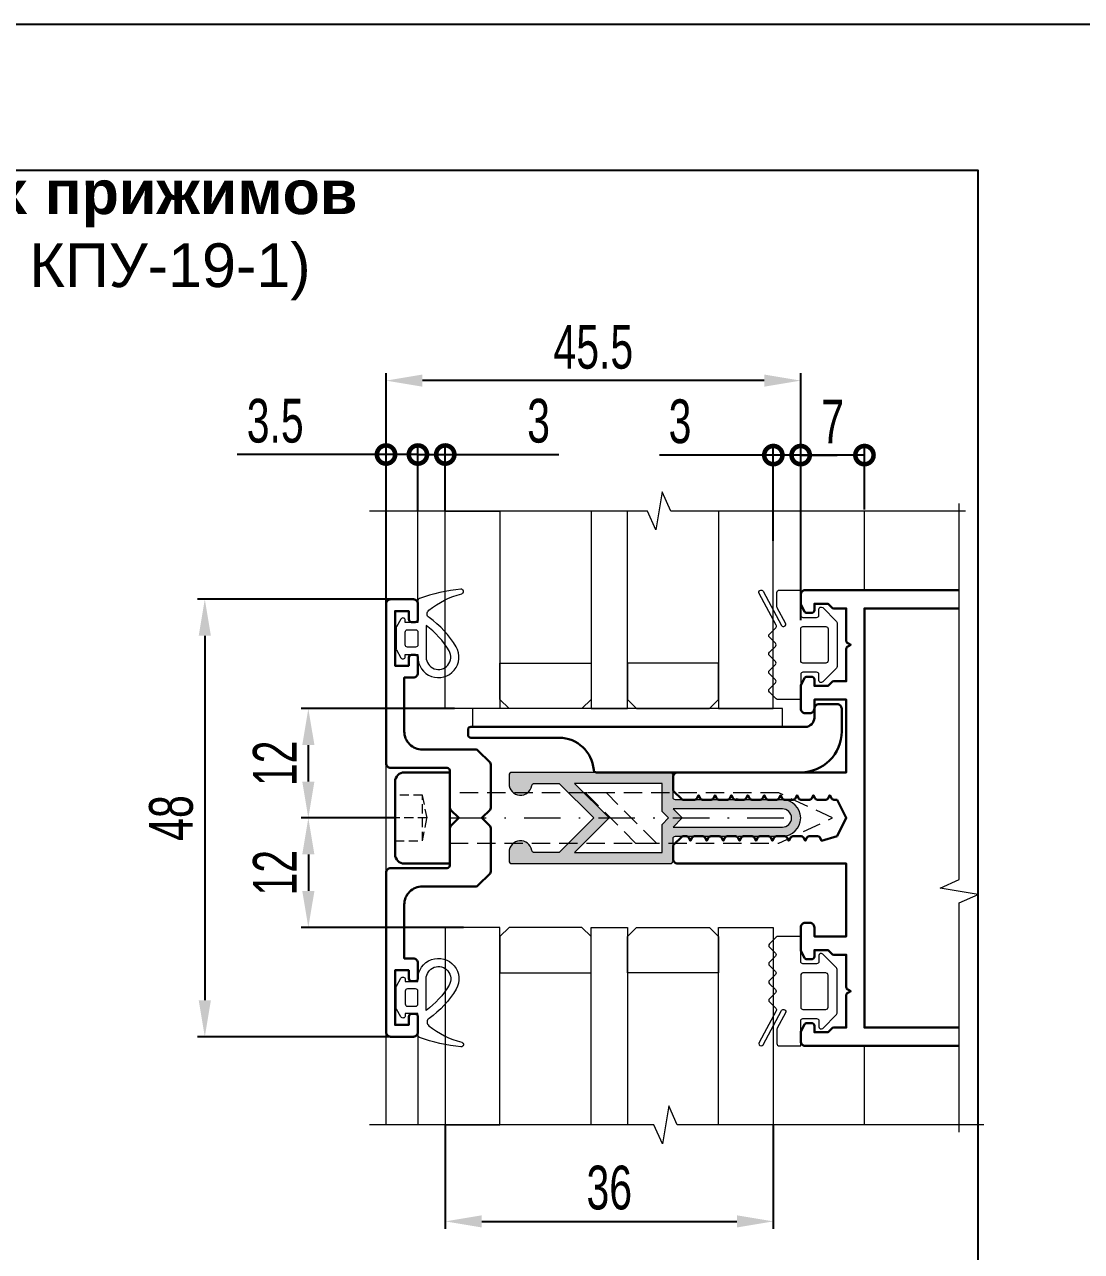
# Model space of a CAD drawing. Extents: x -37 to 8820, y -336 to 478.
# Drawn here: x 7894.6 to 7967.1, y 212.9 to 297 of the extents above; entities that cross this region are included whole.
import ezdxf

# ---------------------------------------------------------------- set-up
doc = ezdxf.new("R2010")
doc.units = 0
doc.header["$LTSCALE"] = 5
doc.linetypes.add('DASHDOT', pattern=[1, 0.5, -0.25, 0, -0.25])
doc.linetypes.add('HIDDEN', pattern=[0.375, 0.25, -0.125])
doc.layers.get('0').update_dxf_attribs({"linetype": 'CONTINUOUS', "lineweight": 30})
doc.layers.get('DEFPOINTS').update_dxf_attribs({"linetype": 'CONTINUOUS'})
for name, color, linetype, lineweight in [('1', 6, 'DASHDOT', 13), ('2', 3, 'HIDDEN', 13), ('3', 1, 'CONTINUOUS', 20), ('Dimentions', 5, 'CONTINUOUS', 15), ('Glass', 5, 'CONTINUOUS', 20), ('Зигзаг', 1, 'CONTINUOUS', 15), ('Конструкции', 252, 'CONTINUOUS', 20), ('Подкладки', 1, 'CONTINUOUS', 20), ('Текстовый', 7, 'CONTINUOUS', 9), ('Уплотнители', 1, 'CONTINUOUS', 20), ('Штриховка', 1, 'CONTINUOUS', 5)]:
    doc.layers.add(name, color=color, linetype=linetype, lineweight=lineweight)
doc.layers.add('Скрытые', color=14, linetype='CONTINUOUS', plot=False)
doc.styles.add('3', font='RUSS.SHX', dxfattribs={"width": 0.7, "height": 3})
doc.styles.add('Каталожный', font='arial.ttf', dxfattribs={"height": 2.5})
doc.dimstyles.new('MX1_6', dxfattribs={"dimtxt": 3, "dimasz": 2.5, "dimexe": 0.5, "dimexo": 0, "dimgap": 0.8, "dimtad": 1, "dimlfac": 1.6, "dimdsep": 46, "dimtxsty": '3', "dimcen": 0, "dimclrd": 256, "dimclre": 256, "dimclrt": 256, "dimaunit": 1, "dimadec": 0, "dimazin": 0, "dimtfac": 1, "dimtmove": 0, "dimatfit": 1, "dimfxl": 1, "dimtvp": 1, "dimtolj": 1, "dimtzin": 0, "dimarcsym": 0})

# ---------------------------------------------------------------- blocks, each defined once
blk = doc.blocks.new('_DotSmall')
at = {"color": 0, "linetype": 'ByBlock', "const_width": 0.5}
blk.add_lwpolyline([(-0.0625, 0, 1), (0.0625, 0, 1)], format="xyb", close=True, dxfattribs=at)
blk = doc.blocks.new('*D1114')
at = {"layer": 'DEFPOINTS', "color": 0, "linetype": 'Continuous', "transparency": 16777216}
for p in [(7921.567, 267.514), (7921.567, 263.64), (7919.379, 257.28)]:
    blk.add_point(p, dxfattribs=at)
at = {"layer": 'Dimentions', "linetype": 'Continuous', "lineweight": -2, "transparency": 16777216}
for p, q in [((7919.379, 257.28), (7919.379, 268.014)), ((7921.567, 263.64), (7921.567, 268.014)), ((7919.379, 267.514), (7909.179, 267.514)), ((7921.567, 267.514), (7919.379, 267.514)), ((7921.567, 267.514), (7924.067, 267.514))]:
    blk.add_line(p, q, dxfattribs=at)
at = {"layer": 'Dimentions', "linetype": 'Continuous', "lineweight": -2, "transparency": 16777216, "xscale": 2.5, "yscale": 2.5, "zscale": 2.5}
blk.add_blockref('_DotSmall', (7919.379, 267.514), dxfattribs=at)
at = {"layer": 'Dimentions', "linetype": 'Continuous', "lineweight": -2, "transparency": 16777216, "xscale": 2.5, "yscale": 2.5, "zscale": 2.5, "rotation": 180}
blk.add_blockref('_DotSmall', (7921.567, 267.514), dxfattribs=at)
at = {"layer": 'Dimentions', "linetype": 'Continuous', "transparency": 16777216, "insert": (7911.779, 269.814), "char_height": 3, "attachment_point": 5, "style": '3'}
blk.add_mtext('\\A1;3.5', dxfattribs=at)
blk = doc.blocks.new('*D1115')
at = {"layer": 'DEFPOINTS', "color": 0, "linetype": 'Continuous', "transparency": 16777216}
for p in [(7947.817, 267.476), (7945.942, 261.59), (7947.817, 256.167)]:
    blk.add_point(p, dxfattribs=at)
at = {"layer": 'Dimentions', "linetype": 'Continuous', "lineweight": -2, "transparency": 16777216}
for p, q in [((7945.942, 261.59), (7945.942, 267.976)), ((7947.817, 256.167), (7947.817, 267.976)), ((7945.942, 267.476), (7938.142, 267.476)), ((7947.817, 267.476), (7945.942, 267.476)), ((7947.817, 267.476), (7950.317, 267.476))]:
    blk.add_line(p, q, dxfattribs=at)
at = {"layer": 'Dimentions', "linetype": 'Continuous', "lineweight": -2, "transparency": 16777216, "xscale": 2.5, "yscale": 2.5, "zscale": 2.5}
blk.add_blockref('_DotSmall', (7945.942, 267.476), dxfattribs=at)
at = {"layer": 'Dimentions', "linetype": 'Continuous', "lineweight": -2, "transparency": 16777216, "xscale": 2.5, "yscale": 2.5, "zscale": 2.5, "rotation": 180}
blk.add_blockref('_DotSmall', (7947.817, 267.476), dxfattribs=at)
at = {"layer": 'Dimentions', "linetype": 'Continuous', "transparency": 16777216, "insert": (7939.542, 269.776), "char_height": 3, "attachment_point": 5, "style": '3'}
blk.add_mtext('\\A1;3', dxfattribs=at)
blk = doc.blocks.new('*D1116')
at = {"layer": 'DEFPOINTS', "color": 0, "linetype": 'Continuous', "transparency": 16777216}
for p in [(7919.379, 272.583), (7947.817, 267.476), (7919.379, 257.28)]:
    blk.add_point(p, dxfattribs=at)
at = {"layer": 'Dimentions', "linetype": 'Continuous', "lineweight": -2, "transparency": 16777216}
for p, q in [((7919.379, 257.28), (7919.379, 273.083)), ((7947.817, 267.476), (7947.817, 273.083)), ((7945.317, 272.583), (7921.879, 272.583))]:
    blk.add_line(p, q, dxfattribs=at)
at = {"layer": 'Dimentions', "linetype": 'Continuous', "transparency": 16777216}
for points in [[(7921.879, 272.999), (7921.879, 272.166), (7919.379, 272.583)], [(7945.317, 272.999), (7945.317, 272.166), (7947.817, 272.583)]]:
    blk.add_solid(points, dxfattribs=at)
at = {"layer": 'Dimentions', "linetype": 'Continuous', "transparency": 16777216, "insert": (7933.598, 274.883), "char_height": 3, "attachment_point": 5, "style": '3'}
blk.add_mtext('\\A1;45.5', dxfattribs=at)
blk = doc.blocks.new('*D1117')
at = {"layer": 'DEFPOINTS', "color": 0, "linetype": 'Continuous', "transparency": 16777216}
for p in [(7923.442, 221.544), (7945.942, 221.544), (7945.942, 214.931)]:
    blk.add_point(p, dxfattribs=at)
at = {"layer": 'Dimentions', "linetype": 'Continuous', "lineweight": -2, "transparency": 16777216}
for p, q in [((7923.442, 221.544), (7923.442, 214.431)), ((7945.942, 221.544), (7945.942, 214.431)), ((7925.942, 214.931), (7943.442, 214.931))]:
    blk.add_line(p, q, dxfattribs=at)
at = {"layer": 'Dimentions', "linetype": 'Continuous', "transparency": 16777216}
for points in [[(7925.942, 215.347), (7925.942, 214.514), (7923.442, 214.931)], [(7943.442, 215.347), (7943.442, 214.514), (7945.942, 214.931)]]:
    blk.add_solid(points, dxfattribs=at)
at = {"layer": 'Dimentions', "linetype": 'Continuous', "transparency": 16777216, "insert": (7934.692, 217.231), "char_height": 3, "attachment_point": 5, "style": '3'}
blk.add_mtext('\\A1;36', dxfattribs=at)
blk = doc.blocks.new('*D1118')
at = {"layer": 'DEFPOINTS', "color": 0, "linetype": 'Continuous', "transparency": 16777216}
for p in [(7947.817, 267.476), (7947.817, 263.756), (7952.192, 263.756)]:
    blk.add_point(p, dxfattribs=at)
at = {"layer": 'Dimentions', "linetype": 'Continuous', "lineweight": -2, "transparency": 16777216}
for p, q in [((7947.817, 263.756), (7947.817, 267.976)), ((7952.192, 263.756), (7952.192, 267.976)), ((7952.192, 267.476), (7947.817, 267.476))]:
    blk.add_line(p, q, dxfattribs=at)
at = {"layer": 'Dimentions', "linetype": 'Continuous', "lineweight": -2, "transparency": 16777216, "xscale": 2.5, "yscale": 2.5, "zscale": 2.5, "rotation": 180}
blk.add_blockref('_DotSmall', (7947.817, 267.476), dxfattribs=at)
at = {"layer": 'Dimentions', "linetype": 'Continuous', "lineweight": -2, "transparency": 16777216, "xscale": 2.5, "yscale": 2.5, "zscale": 2.5}
blk.add_blockref('_DotSmall', (7952.192, 267.476), dxfattribs=at)
at = {"layer": 'Dimentions', "linetype": 'Continuous', "transparency": 16777216, "insert": (7950.004, 269.776), "char_height": 3, "attachment_point": 5, "style": '3'}
blk.add_mtext('\\A1;7', dxfattribs=at)
blk = doc.blocks.new('*D1140')
at = {"layer": 'DEFPOINTS', "color": 0, "linetype": 'Continuous', "transparency": 16777216}
for p in [(7923.442, 267.514), (7921.567, 263.64), (7923.442, 263.64)]:
    blk.add_point(p, dxfattribs=at)
at = {"layer": 'Dimentions', "linetype": 'Continuous', "lineweight": -2, "transparency": 16777216}
for p, q in [((7921.567, 263.64), (7921.567, 268.014)), ((7923.442, 263.64), (7923.442, 268.014)), ((7921.567, 267.514), (7919.067, 267.514)), ((7921.567, 267.514), (7923.442, 267.514)), ((7923.442, 267.514), (7931.242, 267.514))]:
    blk.add_line(p, q, dxfattribs=at)
at = {"layer": 'Dimentions', "linetype": 'Continuous', "lineweight": -2, "transparency": 16777216, "xscale": 2.5, "yscale": 2.5, "zscale": 2.5}
blk.add_blockref('_DotSmall', (7921.567, 267.514), dxfattribs=at)
at = {"layer": 'Dimentions', "linetype": 'Continuous', "lineweight": -2, "transparency": 16777216, "xscale": 2.5, "yscale": 2.5, "zscale": 2.5, "rotation": 180}
blk.add_blockref('_DotSmall', (7923.442, 267.514), dxfattribs=at)
at = {"layer": 'Dimentions', "linetype": 'Continuous', "transparency": 16777216, "insert": (7929.842, 269.814), "char_height": 3, "attachment_point": 5, "style": '3'}
blk.add_mtext('\\A1;3', dxfattribs=at)
blk = doc.blocks.new('*D356')
at = {"layer": 'DEFPOINTS', "color": 0, "transparency": 16777216}
for p in [(7914.052, 250.092), (7924.067, 250.092), (7920.004, 242.592)]:
    blk.add_point(p, dxfattribs=at)
at = {"layer": 'Dimentions', "lineweight": -2, "transparency": 16777216}
for p, q in [((7924.067, 250.092), (7913.552, 250.092)), ((7914.052, 245.092), (7914.052, 247.592)), ((7920.004, 242.592), (7913.552, 242.592))]:
    blk.add_line(p, q, dxfattribs=at)
at = {"layer": 'Dimentions', "transparency": 16777216}
for points in [[(7913.635, 247.592), (7914.469, 247.592), (7914.052, 250.092)], [(7913.635, 245.092), (7914.469, 245.092), (7914.052, 242.592)]]:
    blk.add_solid(points, dxfattribs=at)
at = {"layer": 'Dimentions', "transparency": 16777216, "insert": (7911.752, 246.342), "char_height": 3, "attachment_point": 5, "rotation": 90, "style": '3'}
blk.add_mtext('\\A1;12', dxfattribs=at)
blk = doc.blocks.new('*D357')
at = {"layer": 'DEFPOINTS', "color": 0, "transparency": 16777216}
for p in [(7920.004, 242.592), (7914.052, 235.092), (7924.692, 235.092)]:
    blk.add_point(p, dxfattribs=at)
at = {"layer": 'Dimentions', "lineweight": -2, "transparency": 16777216}
for p, q in [((7920.004, 242.592), (7913.552, 242.592)), ((7914.052, 240.092), (7914.052, 237.592)), ((7924.692, 235.092), (7913.552, 235.092))]:
    blk.add_line(p, q, dxfattribs=at)
at = {"layer": 'Dimentions', "transparency": 16777216}
for points in [[(7913.635, 240.092), (7914.469, 240.092), (7914.052, 242.592)], [(7913.635, 237.592), (7914.469, 237.592), (7914.052, 235.092)]]:
    blk.add_solid(points, dxfattribs=at)
at = {"layer": 'Dimentions', "transparency": 16777216, "insert": (7911.752, 238.842), "char_height": 3, "attachment_point": 5, "rotation": 90, "style": '3'}
blk.add_mtext('\\A1;12', dxfattribs=at)
blk = doc.blocks.new('*D358')
at = {"layer": 'DEFPOINTS', "color": 0, "transparency": 16777216}
for p in [(7919.692, 257.592), (7906.95, 227.592), (7919.692, 227.592)]:
    blk.add_point(p, dxfattribs=at)
at = {"layer": 'Dimentions', "lineweight": -2, "transparency": 16777216}
for p, q in [((7919.692, 257.592), (7906.45, 257.592)), ((7906.95, 255.092), (7906.95, 230.092)), ((7919.692, 227.592), (7906.45, 227.592))]:
    blk.add_line(p, q, dxfattribs=at)
at = {"layer": 'Dimentions', "transparency": 16777216}
for points in [[(7906.534, 255.092), (7907.367, 255.092), (7906.95, 257.592)], [(7906.534, 230.092), (7907.367, 230.092), (7906.95, 227.592)]]:
    blk.add_solid(points, dxfattribs=at)
at = {"layer": 'Dimentions', "transparency": 16777216, "insert": (7904.65, 242.592), "char_height": 3, "attachment_point": 5, "rotation": 90, "style": '3'}
blk.add_mtext('\\A1;48', dxfattribs=at)

msp = doc.modelspace()

# ---------------------------------------------------------------- hatches: boundary and pattern name
at = {"layer": 'Штриховка'}
h = msp.add_hatch(color=256, dxfattribs=at)
h.dxf.hatch_style = 1
edge = h.paths.add_edge_path(flags=16)
edge.add_line((7939.692, 242.592), (7939.067, 241.967))
edge.add_line((7939.067, 241.967), (7946.567, 241.967))
edge.add_arc((7946.567, 242.592), 0.625, 270, 450)
edge.add_line((7946.567, 243.217), (7939.067, 243.217))
edge.add_line((7939.067, 243.217), (7939.692, 242.592))
h.paths.add_polyline_path([(7938.317, 242.1527), (7938.7563, 242.592), (7938.317, 243.0314), (7938.317, 244.967), (7932.3151, 244.967), (7934.6901, 242.592), (7932.3151, 240.217), (7938.317, 240.217)], flags=16)
edge = h.paths.add_edge_path()
edge.add_line((7939.067, 239.6545), (7939.067, 241.1858))
edge.add_arc((7939.2232, 241.1858), 0.1562, 90, 180, ccw=False)
edge.add_line((7939.2232, 241.342), (7943.317, 241.342))
edge.add_arc((7943.442, 241.4358), 0.1562, 216.869898, 323.130102)
edge.add_line((7943.567, 241.342), (7946.567, 241.342))
edge.add_arc((7946.567, 242.592), 1.25, 270, 450)
edge.add_line((7946.567, 243.842), (7943.567, 243.842))
edge.add_arc((7943.442, 243.7483), 0.1562, 36.869898, 143.130102)
edge.add_line((7943.317, 243.842), (7939.2232, 243.842))
edge.add_arc((7939.2232, 243.9983), 0.1562, 180, 270, ccw=False)
edge.add_line((7939.067, 243.9983), (7939.067, 245.5295))
edge.add_arc((7938.8795, 245.5295), 0.1875, 0, 90)
edge.add_line((7938.8795, 245.717), (7928.0045, 245.717))
edge.add_arc((7928.0045, 245.5295), 0.1875, 90, 180)
edge.add_line((7927.817, 245.5295), (7927.817, 244.9358))
edge.add_arc((7928.5982, 244.9358), 0.7812, 180, 350.718201)
edge.add_arc((7929.5543, 244.7795), 0.1875, 90, 170.718201, ccw=False)
edge.add_line((7929.5543, 244.967), (7931.2545, 244.967))
edge.add_line((7931.2545, 244.967), (7933.6295, 242.592))
edge.add_line((7933.6295, 242.592), (7931.2545, 240.217))
edge.add_line((7931.2545, 240.217), (7929.5543, 240.217))
edge.add_arc((7929.5543, 240.4045), 0.1875, 189.281799, 270, ccw=False)
edge.add_arc((7928.5982, 240.2483), 0.7812, 9.281799, 180)
edge.add_line((7927.817, 240.2483), (7927.817, 239.6545))
edge.add_arc((7928.0045, 239.6545), 0.1875, 180, 270)
edge.add_line((7928.0045, 239.467), (7938.8795, 239.467))
edge.add_arc((7938.8795, 239.6545), 0.1875, 270, 360)

# ---------------------------------------------------------------- linework, layer by layer
for points in [[(7921.567, 253.592, 0.4142136), (7921.3795, 253.7795), (7921.1295, 253.7795, 0.4142136), (7920.942, 253.592), (7920.942, 253.0295), (7920.0045, 253.0295), (7920.0045, 256.7795), (7920.942, 256.7795), (7920.942, 256.217, 0.4142136), (7921.1295, 256.0295), (7921.3795, 256.0295, 0.4142136), (7921.567, 256.217), (7921.567, 257.2795, 0.4142136), (7921.2545, 257.592), (7919.692, 257.592, 0.4142136), (7919.3795, 257.2795), (7919.3795, 246.342, 0.4142136), (7919.692, 246.0295), (7923.567, 246.0295, -0.4142136), (7923.7545, 245.842), (7923.7545, 243.2947, 0.1989124), (7923.8094, 243.1621), (7924.3795, 242.592), (7923.8094, 242.0219, 0.1989124), (7923.7545, 241.8894), (7923.7545, 239.342, -0.4142136), (7923.567, 239.1545), (7919.692, 239.1545, 0.4142136), (7919.3795, 238.842), (7919.3795, 227.9045, 0.4142136), (7919.692, 227.592), (7921.2545, 227.592, 0.4142136), (7921.567, 227.9045), (7921.567, 228.967, 0.4142136), (7921.3795, 229.1545), (7921.1295, 229.1545, 0.4142136), (7920.942, 228.967), (7920.942, 228.4045), (7920.0045, 228.4045), (7920.0045, 232.1545), (7920.942, 232.1545), (7920.942, 231.592, 0.4142136), (7921.1295, 231.4045), (7921.3795, 231.4045, 0.4142136), (7921.567, 231.592), (7921.567, 232.6545, 0.4142136), (7921.2545, 232.967), (7920.6295, 232.967), (7920.6295, 236.6545, -0.4142136), (7921.8795, 237.9045), (7925.5518, 237.9045, 0.1989124), (7925.6844, 237.9594), (7926.5121, 238.7871, 0.1989124), (7926.567, 238.9197), (7926.567, 241.8894, 0.1989124), (7926.5121, 242.0219), (7925.942, 242.592), (7926.5121, 243.1621, 0.1989124), (7926.567, 243.2947), (7926.567, 246.2644, 0.1989124), (7926.5121, 246.3969), (7925.6844, 247.2246, 0.1989124), (7925.5518, 247.2795), (7921.8795, 247.2795, -0.4142136), (7920.6295, 248.5295), (7920.6295, 252.217), (7921.2545, 252.217, 0.4142136), (7921.567, 252.5295)], [(7931.2545, 248.092), (7925.192, 248.092, -0.4142136), (7925.0045, 248.2795), (7925.0045, 248.6545, -0.4142136), (7925.192, 248.842), (7948.1295, 248.842, 0.4142136), (7948.7545, 249.467), (7948.7545, 250.092, -0.4142136), (7949.067, 250.4045), (7950.317, 250.4045, -0.4142136), (7950.6295, 250.092), (7950.6295, 248.5295, -0.4142136), (7947.817, 245.717), (7933.8101, 245.717, -0.3929223), (7933.6231, 245.8908, 0.3929223)]]:
    msp.add_lwpolyline(points, format="xyb", close=True)
msp.add_lwpolyline([(7958.6821, 226.967), (7948.1295, 226.967, -0.4142136), (7947.817, 227.2795), (7947.817, 227.8603, -0.1164338), (7947.8368, 227.9441), (7948.0777, 228.4259, -0.284079), (7948.2454, 228.5295), (7948.567, 228.5295, -0.4142136), (7948.7545, 228.342), (7948.7545, 227.9045), (7949.692, 227.9045), (7949.9496, 228.1621, -0.1989124), (7950.0821, 228.217), (7950.942, 228.217), (7950.942, 230.4449, -0.284079), (7951.0456, 230.6126), (7951.2545, 230.717), (7951.0456, 230.8215, -0.284079), (7950.942, 230.9892), (7950.942, 233.217), (7950.0821, 233.217, -0.1989124), (7949.9496, 233.2719), (7949.692, 233.5295), (7948.7545, 233.5295), (7948.7545, 233.092, -0.4142136), (7948.567, 232.9045), (7948.2454, 232.9045, -0.284079), (7948.0777, 233.0082), (7947.8368, 233.4899, -0.1164338), (7947.817, 233.5738), (7947.817, 235.092, -0.4142136), (7948.1295, 235.4045), (7948.442, 235.4045, -0.4142136), (7948.7545, 235.092), (7948.7545, 234.467), (7950.942, 234.467), (7950.942, 239.467), (7939.3795, 239.467, -0.4142136), (7939.067, 239.7795), (7939.067, 240.6394, -0.1989124), (7939.1219, 240.7719), (7939.6371, 241.2871, -0.1989124), (7939.7696, 241.342), (7939.9823, 241.342, -0.284079), (7940.15, 241.2384), (7940.2545, 241.0295), (7940.3589, 241.2384, -0.284079), (7940.5266, 241.342), (7941.1073, 241.342, -0.284079), (7941.275, 241.2384), (7941.3795, 241.0295), (7941.4839, 241.2384, -0.284079), (7941.6516, 241.342), (7942.2323, 241.342, -0.284079), (7942.4, 241.2384), (7942.5045, 241.0295), (7942.6089, 241.2384, -0.284079), (7942.7766, 241.342), (7943.3573, 241.342, -0.284079), (7943.525, 241.2384), (7943.6295, 241.0295), (7943.7339, 241.2384, -0.284079), (7943.9016, 241.342), (7944.4823, 241.342, -0.284079), (7944.65, 241.2384), (7944.7545, 241.0295), (7944.8589, 241.2384, -0.284079), (7945.0266, 241.342), (7945.6073, 241.342, -0.284079), (7945.775, 241.2384), (7945.8795, 241.0295), (7945.9839, 241.2384, -0.284079), (7946.1516, 241.342), (7946.7323, 241.342, -0.284079), (7946.9, 241.2384), (7947.0045, 241.0295), (7947.1089, 241.2384, -0.284079), (7947.2766, 241.342), (7947.8573, 241.342, -0.284079), (7948.025, 241.2384), (7948.1295, 241.0295), (7948.2339, 241.2384, -0.284079), (7948.4016, 241.342), (7948.9823, 241.342, -0.284079), (7949.15, 241.2384), (7949.2545, 241.0295), (7950.317, 241.342), (7950.942, 242.592), (7950.317, 243.842), (7950.0891, 243.842, -0.284079), (7949.9214, 243.9457), (7949.817, 244.1545), (7949.7125, 243.9457, -0.284079), (7949.5448, 243.842), (7948.9641, 243.842, -0.284079), (7948.7964, 243.9457), (7948.692, 244.1545), (7948.5875, 243.9457, -0.284079), (7948.4198, 243.842), (7947.8391, 243.842, -0.284079), (7947.6714, 243.9457), (7947.567, 244.1545), (7947.4625, 243.9457, -0.284079), (7947.2948, 243.842), (7946.7141, 243.842, -0.284079), (7946.5464, 243.9457), (7946.442, 244.1545), (7946.3375, 243.9457, -0.284079), (7946.1698, 243.842), (7945.5891, 243.842, -0.284079), (7945.4214, 243.9457), (7945.317, 244.1545), (7945.2125, 243.9457, -0.284079), (7945.0448, 243.842), (7944.4641, 243.842, -0.284079), (7944.2964, 243.9457), (7944.192, 244.1545), (7944.0875, 243.9457, -0.284079), (7943.9198, 243.842), (7943.3391, 243.842, -0.284079), (7943.1714, 243.9457), (7943.067, 244.1545), (7942.9625, 243.9457, -0.284079), (7942.7948, 243.842), (7942.2141, 243.842, -0.284079), (7942.0464, 243.9457), (7941.942, 244.1545), (7941.8375, 243.9457, -0.284079), (7941.6698, 243.842), (7941.0891, 243.842, -0.284079), (7940.9214, 243.9457), (7940.817, 244.1545), (7940.7125, 243.9457, -0.284079), (7940.5448, 243.842), (7939.7696, 243.842, -0.1989124), (7939.6371, 243.8969), (7939.1219, 244.4121, -0.1989124), (7939.067, 244.5447), (7939.067, 245.4045, -0.4142136), (7939.3795, 245.717), (7950.942, 245.717), (7950.942, 250.717), (7948.7545, 250.717), (7948.7545, 250.092, -0.4142136), (7948.442, 249.7795), (7948.1295, 249.7795, -0.4142136), (7947.817, 250.092), (7947.817, 251.6103, -0.1164338), (7947.8368, 251.6941), (7948.0777, 252.1759, -0.284079), (7948.2454, 252.2795), (7948.567, 252.2795, -0.4142136), (7948.7545, 252.092), (7948.7545, 251.6545), (7949.692, 251.6545), (7949.9496, 251.9121, -0.1989124), (7950.0821, 251.967), (7950.942, 251.967), (7950.942, 254.1949, -0.284079), (7951.0456, 254.3626), (7951.2545, 254.467), (7951.0456, 254.5715, -0.284079), (7950.942, 254.7392), (7950.942, 256.967), (7950.0821, 256.967, -0.1989124), (7949.9496, 257.0219), (7949.692, 257.2795), (7948.7545, 257.2795), (7948.7545, 256.842, -0.4142136), (7948.567, 256.6545), (7948.2454, 256.6545, -0.284079), (7948.0777, 256.7582), (7947.8368, 257.2399, -0.1164338), (7947.817, 257.3238), (7947.817, 257.9045, -0.4142136), (7948.1295, 258.217), (7958.6821, 258.217)], format="xyb")
msp.add_lwpolyline([(7958.6821, 228.217), (7952.192, 228.217), (7952.192, 256.967), (7958.6821, 256.967)])
at = {"ltscale": 5}
msp.add_lwpolyline([(7920.6295, 239.467), (7923.7545, 239.467), (7923.7545, 245.717), (7920.6295, 245.717, 0.4142136), (7920.0045, 245.092), (7920.0045, 240.092, 0.4142136)], format="xyb", close=True, dxfattribs=at)
at = {"layer": '1'}
msp.add_line((7923.7545, 242.592), (7947.5045, 242.592), dxfattribs=at)
at = {"layer": '2', "linetype": 'HIDDEN', "ltscale": 0.5}
msp.add_line((7922.192, 242.592), (7920.0045, 242.592), dxfattribs=at)
for points in [[(7920.0045, 241.0295), (7921.8795, 241.0295), (7921.8795, 244.1545), (7920.0045, 244.1545)], [(7921.8795, 241.0295), (7922.192, 242.592), (7921.8795, 244.1545)]]:
    msp.add_lwpolyline(points, dxfattribs=at)
at = {"layer": '2'}
for points in [[(7923.7545, 240.8733), (7946.3186, 240.8733), (7950.0045, 242.592), (7946.3186, 244.3108), (7923.7545, 244.3108)], [(7933.0577, 244.3108), (7936.4952, 240.8733), (7937.9275, 240.8733), (7934.49, 244.3108)]]:
    msp.add_lwpolyline(points, close=True, dxfattribs=at)
at = {"layer": '3'}
for points in [[(7924.5203, 258.2788, 0.0585144), (7921.6722, 257.6544, 0.3198023), (7921.567, 257.5067), (7921.567, 255.9983), (7920.692, 255.9983), (7920.692, 256.1545, 0.767327), (7920.4004, 256.2327), (7920.0879, 255.6914, 0.1316525), (7920.067, 255.6133), (7920.067, 254.1958, 0.1316525), (7920.0879, 254.1177), (7920.4004, 253.5764, 0.767327), (7920.692, 253.6545), (7920.692, 253.8108), (7921.567, 253.8108), (7921.567, 253.6233, 1.3063117), (7924.1878, 254.332, 0.1106677), (7922.3276, 256.3344, -0.5052068), (7922.3108, 256.8372, -0.1024097), (7924.576, 257.9723, 0.9223452)], [(7922.1295, 253.6233, 1.3063117), (7923.702, 254.0485, 0.1041186), (7922.1295, 255.7858)], [(7921.567, 255.342), (7921.567, 254.467, -0.4142136), (7921.4107, 254.3108), (7920.8482, 254.3108, -0.4142136), (7920.692, 254.467), (7920.692, 255.342, -0.4142136), (7920.8482, 255.4983), (7921.4107, 255.4983, -0.4142136)], [(7939.067, 239.6545), (7939.067, 241.1858, -0.4142136), (7939.2232, 241.342), (7943.317, 241.342, 0.5), (7943.567, 241.342), (7946.567, 241.342, 1), (7946.567, 243.842), (7943.567, 243.842, 0.5), (7943.317, 243.842), (7939.2232, 243.842, -0.4142136), (7939.067, 243.9983), (7939.067, 245.5295, 0.4142136), (7938.8795, 245.717), (7928.0045, 245.717, 0.4142136), (7927.817, 245.5295), (7927.817, 244.9358, 0.9221128), (7929.3692, 244.8098, -0.3675232), (7929.5543, 244.967), (7931.2545, 244.967), (7933.6295, 242.592), (7931.2545, 240.217), (7929.5543, 240.217, -0.3675232), (7929.3692, 240.3743, 0.9221128), (7927.817, 240.2483), (7927.817, 239.6545, 0.4142136), (7928.0045, 239.467), (7938.8795, 239.467, 0.4142136)], [(7939.692, 242.592), (7939.067, 241.967), (7946.567, 241.967, 1), (7946.567, 243.217), (7939.067, 243.217), (7939.692, 242.592)], [(7924.5203, 226.9053, -0.0585144), (7921.6722, 227.5297, -0.3198023), (7921.567, 227.6773), (7921.567, 229.1858), (7920.692, 229.1858), (7920.692, 229.0295, -0.767327), (7920.4004, 228.9514), (7920.0879, 229.4927, -0.1316525), (7920.067, 229.5708), (7920.067, 230.9883, -0.1316525), (7920.0879, 231.0664), (7920.4004, 231.6077, -0.767327), (7920.692, 231.5295), (7920.692, 231.3733), (7921.567, 231.3733), (7921.567, 231.5608, -1.3063117), (7924.1878, 230.8521, -0.1106677), (7922.3276, 228.8496, 0.5052068), (7922.3108, 228.3468, 0.1024097), (7924.576, 227.2118, -0.9223452)], [(7922.1295, 231.5608, -1.3063117), (7923.702, 231.1356, -0.1041186), (7922.1295, 229.3983)], [(7921.567, 229.842), (7921.567, 230.717, 0.4142136), (7921.4107, 230.8733), (7920.8482, 230.8733, 0.4142136), (7920.692, 230.717), (7920.692, 229.842, 0.4142136), (7920.8482, 229.6858), (7921.4107, 229.6858, 0.4142136)]]:
    msp.add_lwpolyline(points, format="xyb", close=True, dxfattribs=at)
msp.add_lwpolyline([(7938.317, 242.1527), (7938.7563, 242.592), (7938.317, 243.0314), (7938.317, 244.967), (7932.3151, 244.967), (7934.6901, 242.592), (7932.3151, 240.217), (7938.317, 240.217)], close=True, dxfattribs=at)
at = {"layer": 'Glass'}
for points in [[(7927.192, 263.6397), (7927.192, 250.092), (7923.442, 250.092), (7923.442, 263.6397)], [(7933.442, 263.6397), (7933.442, 250.092), (7935.942, 250.092), (7935.942, 263.6397)], [(7942.192, 263.6397), (7942.192, 250.092), (7945.942, 250.092), (7945.942, 263.6397)], [(7932.817, 250.092), (7927.817, 250.092), (7927.192, 250.717), (7927.192, 253.217), (7933.442, 253.217), (7933.442, 250.717)], [(7936.567, 250.092), (7941.567, 250.092), (7942.192, 250.717), (7942.192, 253.217), (7935.942, 253.217), (7935.942, 250.717)], [(7927.192, 221.5443), (7927.192, 235.092), (7923.442, 235.092), (7923.442, 221.5443)], [(7932.817, 235.092), (7927.817, 235.092), (7927.192, 234.467), (7927.192, 231.967), (7933.442, 231.967), (7933.442, 234.467)], [(7933.442, 221.5443), (7933.442, 235.092), (7935.942, 235.092), (7935.942, 221.5443)], [(7936.567, 235.092), (7941.567, 235.092), (7942.192, 234.467), (7942.192, 231.967), (7935.942, 231.967), (7935.942, 234.467)], [(7942.192, 221.5443), (7942.192, 235.092), (7945.942, 235.092), (7945.942, 221.5443)]]:
    msp.add_lwpolyline(points, close=True, dxfattribs=at)
at = {"layer": 'Зигзаг'}
for points in [[(7959.1243, 263.6397), (7938.9048, 263.6397), (7938.324, 264.9576), (7937.8884, 262.3449), (7937.3059, 263.6397), (7918.2545, 263.6397)], [(7958.6821, 221.0532), (7958.6821, 236.7652), (7960, 237.3461), (7957.3873, 237.7817), (7958.6821, 238.3642), (7958.6821, 264.1658)], [(7960.3822, 221.5443), (7939.351, 221.5443), (7938.7701, 222.8622), (7938.3345, 220.2495), (7937.752, 221.5443), (7918.2545, 221.5443)]]:
    msp.add_lwpolyline(points, dxfattribs=at)
at = {"layer": 'Конструкции'}
for p, q in [((7921.567, 257.2795), (7921.567, 263.6397)), ((7952.192, 258.217), (7952.192, 263.6397)), ((7921.567, 227.9045), (7921.567, 221.5443)), ((7952.192, 221.5443), (7952.192, 226.967))]:
    msp.add_line(p, q, dxfattribs=at)
msp.add_lwpolyline([(7919.3795, 221.5443), (7919.3795, 263.6397)], dxfattribs=at)
at = {"layer": 'Подкладки'}
msp.add_lwpolyline([(7946.567, 250.092), (7925.317, 250.092), (7925.317, 248.842), (7946.567, 248.842)], close=True, dxfattribs=at)
at = {"layer": 'Скрытые', "linetype": 'Continuous'}
for points in [[(7980, 297), (7770, 297), (7770, 0), (7980, 0)], [(7960, 10), (7960, 287), (7795, 287), (7795, 10)]]:
    msp.add_lwpolyline(points, close=True, dxfattribs=at)
at = {"layer": 'Уплотнители'}
for points in [[(7946.7778, 255.9478), (7946.2109, 256.9928, -0.1249127), (7946.192, 257.0673), (7946.192, 258.0608, -0.4142136), (7946.3482, 258.217), (7947.817, 258.217), (7947.817, 256.4983, 0.4142136), (7947.9732, 256.342), (7948.9107, 256.342, 0.4142136), (7949.067, 256.4983), (7949.067, 256.9045, -0.6685867), (7949.3338, 257.0149), (7950.2713, 256.0753, -0.1986192), (7950.317, 255.9649), (7950.317, 252.9691, -0.1986192), (7950.2713, 252.8588), (7949.3338, 251.9192, -0.6685867), (7949.067, 252.0295), (7949.067, 252.4358, 0.4142136), (7948.9107, 252.592), (7947.9732, 252.592, 0.4142136), (7947.817, 252.4358), (7947.817, 250.717), (7946.2567, 250.717, -0.1989124), (7946.1462, 250.7628), (7945.6775, 251.2315, -0.4142136), (7945.6775, 251.4525), (7946.0815, 251.8565, 0.4142136), (7946.0815, 252.0775), (7945.6775, 252.4815, -0.4142136), (7945.6775, 252.7025), (7946.0815, 253.1065, 0.4142136), (7946.0815, 253.3275), (7945.6775, 253.7315, -0.4142136), (7945.6775, 253.9525), (7946.0815, 254.3565, 0.4142136), (7946.0815, 254.5775), (7945.6775, 254.9815, -0.4142136), (7945.6775, 255.2025), (7946.1095, 255.6346, 0.3320761), (7946.1364, 255.8195), (7944.9609, 257.9863, -1), (7945.2356, 258.1353), (7946.5032, 255.7988, 1)], [(7949.692, 255.5608), (7949.692, 253.3733, -0.4142136), (7949.5357, 253.217), (7947.9732, 253.217, -0.4142136), (7947.817, 253.3733), (7947.817, 255.5608, -0.4142136), (7947.9732, 255.717), (7949.5357, 255.717, -0.4142136)], [(7946.7778, 229.2363), (7946.2109, 228.1912, 0.1249127), (7946.192, 228.1167), (7946.192, 227.1233, 0.4142136), (7946.3482, 226.967), (7947.817, 226.967), (7947.817, 228.6858, -0.4142136), (7947.9732, 228.842), (7948.9107, 228.842, -0.4142136), (7949.067, 228.6858), (7949.067, 228.2795, 0.6685867), (7949.3338, 228.1692), (7950.2713, 229.1088, 0.1986192), (7950.317, 229.2191), (7950.317, 232.2149, 0.1986192), (7950.2713, 232.3253), (7949.3338, 233.2649, 0.6685867), (7949.067, 233.1545), (7949.067, 232.7483, -0.4142136), (7948.9107, 232.592), (7947.9732, 232.592, -0.4142136), (7947.817, 232.7483), (7947.817, 234.467), (7946.2567, 234.467, 0.1989124), (7946.1462, 234.4213), (7945.6775, 233.9525, 0.4142136), (7945.6775, 233.7315), (7946.0815, 233.3275, -0.4142136), (7946.0815, 233.1065), (7945.6775, 232.7025, 0.4142136), (7945.6775, 232.4815), (7946.0815, 232.0775, -0.4142136), (7946.0815, 231.8565), (7945.6775, 231.4525, 0.4142136), (7945.6775, 231.2315), (7946.0815, 230.8275, -0.4142136), (7946.0815, 230.6065), (7945.6775, 230.2025, 0.4142136), (7945.6775, 229.9815), (7946.1095, 229.5495, -0.3320761), (7946.1364, 229.3645), (7944.9609, 227.1978, 1), (7945.2356, 227.0488), (7946.5032, 229.3853, -1)], [(7949.692, 229.6233), (7949.692, 231.8108, 0.4142136), (7949.5357, 231.967), (7947.9732, 231.967, 0.4142136), (7947.817, 231.8108), (7947.817, 229.6233, 0.4142136), (7947.9732, 229.467), (7949.5357, 229.467, 0.4142136)]]:
    msp.add_lwpolyline(points, format="xyb", close=True, dxfattribs=at)

# ---------------------------------------------------------------- texts
at = {"layer": 'Текстовый', "linetype": 'Continuous', "insert": (7795, 287), "char_height": 3, "width": 165, "attachment_point": 1, "style": 'Каталожный'}
msp.add_mtext('\\pxqc;{\\fArial|b1|i0|c204|p34;Применение декоративных прижимов \\P}(с уплотнителем прижимов КПУ-19-1)', dxfattribs=at)

# ---------------------------------------------------------------- dimensions: what is measured, and where the dimension line sits
at = {"layer": 'Dimentions', "linetype": 'Continuous'}
for base, p1, p2, picture, middle in [((7919.3795, 272.5828), (7947.817, 267.476), (7919.3795, 257.2795), '*D1116', (7933.5982, 274.8828)), ((7945.942, 214.9305), (7923.442, 221.5443), (7945.942, 221.5443), '*D1117', (7934.692, 217.2305))]:
    dim = msp.add_linear_dim(base=base, p1=p1, p2=p2, dimstyle='MX1_6', dxfattribs=at)
    dim.commit()
    dim.dimension.update_dxf_attribs({"geometry": picture, "text_midpoint": middle})
for base, p1, p2, override, picture, middle in [((7921.567, 267.5138), (7919.3795, 257.2795), (7921.567, 263.6397), {"dimdec": 1, "dimblk1": 'DotSmall', "dimblk2": 'DotSmall', "dimsah": 1}, '*D1114', (7911.7795, 267.5138)), ((7947.817, 267.476), (7945.942, 261.5901), (7947.817, 256.1674), {"dimdec": 0, "dimblk1": 'DotSmall', "dimblk2": 'DotSmall', "dimsah": 1}, '*D1115', (7939.542, 267.476))]:
    dim = msp.add_linear_dim(base=base, p1=p1, p2=p2, dimstyle='MX1_6', override=override, dxfattribs=at)
    dim.commit()
    dim.dimension.update_dxf_attribs({"geometry": picture, "text_midpoint": middle, "dimtype": 160})
for base, p1, p2, picture, middle in [((7923.442, 267.5138), (7921.567, 263.6397), (7923.442, 263.6397), '*D1140', (7929.842, 269.8138)), ((7947.817, 267.476), (7952.192, 263.7555), (7947.817, 263.7555), '*D1118', (7950.0045, 269.776))]:
    dim = msp.add_linear_dim(base=base, p1=p1, p2=p2, dimstyle='MX1_6', override={"dimdec": 0, "dimblk1": 'DotSmall', "dimblk2": 'DotSmall', "dimsah": 1}, dxfattribs=at)
    dim.commit()
    dim.dimension.update_dxf_attribs({"geometry": picture, "text_midpoint": middle})
at = {"layer": 'Dimentions'}
for base, p1, p2, angle, picture, middle in [((7906.9503, 227.592), (7919.692, 257.592), (7919.692, 227.592), 90, '*D358', (7904.6503, 242.592)), ((7914.0519, 250.092), (7920.0045, 242.592), (7924.067, 250.092), 90, '*D356', (7911.7519, 246.342)), ((7914.0519, 235.092), (7920.0045, 242.592), (7924.692, 235.092), 270, '*D357', (7911.7519, 238.842))]:
    dim = msp.add_linear_dim(base=base, p1=p1, p2=p2, angle=angle, dimstyle='MX1_6', dxfattribs=at)
    dim.commit()
    dim.dimension.update_dxf_attribs({"geometry": picture, "text_midpoint": middle})

doc.saveas('drawing.dxf')
